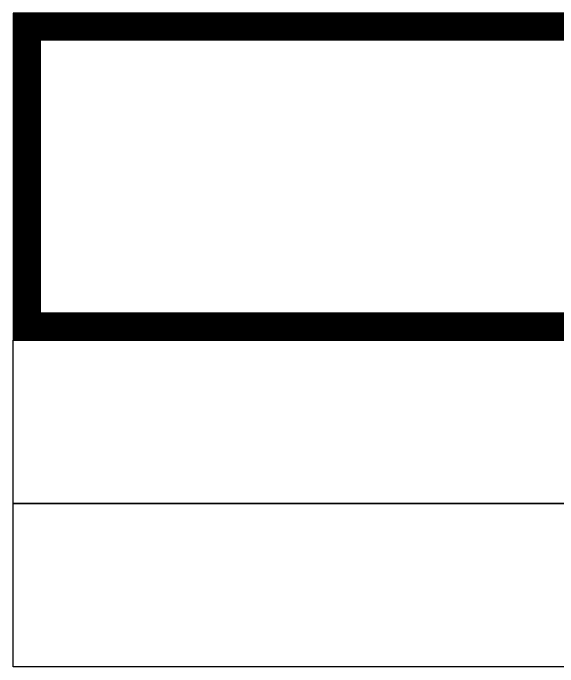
# Model space of a CAD drawing. Extents: x 0 to 510, y -72 to 72.
# Drawn here: x 0 to 120, y -72 to 72 of the extents above; entities that cross this region are included whole.
import ezdxf

# ---------------------------------------------------------------- set-up
doc = ezdxf.new("R2010")
doc.units = 0
doc.header["$MEASUREMENT"] = 0
doc.layers.get('0').update_dxf_attribs({"linetype": 'CONTINUOUS'})

msp = doc.modelspace()

# ---------------------------------------------------------------- hatches: boundary and pattern name
h = msp.add_hatch()
h.set_pattern_fill('ANSI31', color=256)
h.paths.add_polyline_path([(408, 72), (0, 72), (0, 0), (168, 0), (168, 6), (6, 6), (6, 66), (408, 66)])
h.paths.add_polyline_path([(408, 6), (240, 6), (240, 0), (408, 0)], flags=17)

# ---------------------------------------------------------------- linework, layer by layer
for points in [[(0, 0), (408, 0), (408, 72), (0, 72)], [(0, -36), (408, -36), (408, -72), (0, -72)]]:
    msp.add_lwpolyline(points, close=True)
for points in [[(408, 66), (6, 66), (6, 6), (168, 6)], [(204, 0), (408, 0), (408, -36), (0, -36), (0, 0), (168, 0)]]:
    msp.add_lwpolyline(points)

doc.saveas('drawing.dxf')
